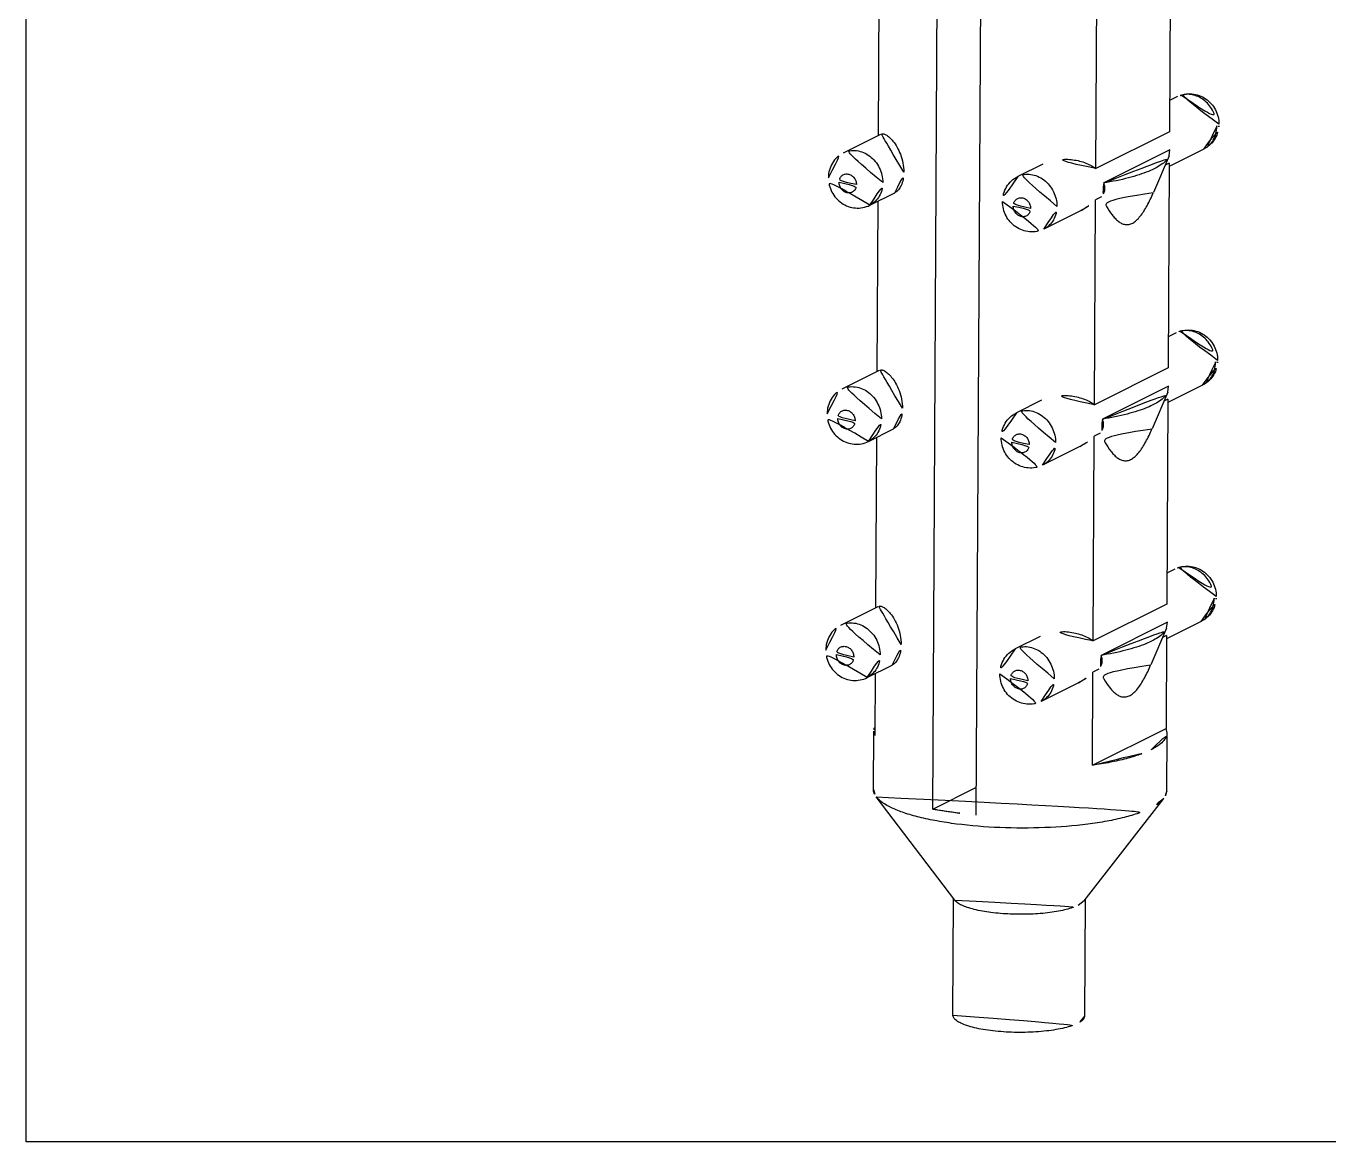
# Model space of a CAD drawing. Extents: x 16296675204 to 16296683393, y -37409618576 to -37409617244.
# Drawn here: x 16296678796.95 to 16296678823.6, y -37409617828.8 to -37409617805.97 of the extents above; entities that cross this region are included whole.
import ezdxf

# ---------------------------------------------------------------- set-up
doc = ezdxf.new("R2010")
doc.units = 0
doc.header["$LTSCALE"] = 10
doc.header["$MEASUREMENT"] = 0
doc.layers.get('0').update_dxf_attribs({"linetype": 'CONTINUOUS'})
doc.layers.add('02___PRT_ALL_AXES', color=7, linetype='CONTINUOUS')

msp = doc.modelspace()

# ---------------------------------------------------------------- linework, layer by layer
at = {"color": 7, "linetype": 'Continuous'}
for p, q in [((16296678815.496071, -37409617821.990913), (16296678815.66061, -37409617792.713768)), ((16296678816.386909, -37409617822.112602), (16296678816.551451, -37409617792.835457)), ((16296678820.351629, -37409617808.506554), (16296678818.995781, -37409617809.184288)), ((16296678820.33692, -37409617808.629997), (16296678820.01174, -37409617809.381393)), ((16296678820.336901, -37409617808.630173), (16296678820.351629, -37409617808.506554)), ((16296678820.33618, -37409617808.777138), (16296678820.255871, -37409617808.817284)), ((16296678818.949841, -37409617809.470123), (16296678818.82946, -37409617809.530289)), ((16296678820.32448, -37409617813.337761), (16296678818.96863, -37409617814.015503)), ((16296678820.309771, -37409617813.46122), (16296678819.984579, -37409617814.212593)), ((16296678820.30975, -37409617813.461388), (16296678820.32448, -37409617813.337761)), ((16296678820.309031, -37409617813.608353), (16296678820.22872, -37409617813.648499)), ((16296678818.922689, -37409617814.301331), (16296678818.802311, -37409617814.361504)), ((16296678820.297331, -37409617818.168983), (16296678818.941481, -37409617818.846703)), ((16296678820.282591, -37409617818.292587), (16296678820.297331, -37409617818.168983)), ((16296678820.282619, -37409617818.292427), (16296678819.95743, -37409617819.043808)), ((16296678820.281879, -37409617818.43956), (16296678820.201571, -37409617818.479713)), ((16296678818.895531, -37409617819.132538), (16296678818.77515, -37409617819.192711)), ((16296678814.2908, -37409617820.396851), (16296678814.310289, -37409617820.48613)), ((16296678818.764469, -37409617821.094597), (16296678820.271191, -37409617820.341454)), ((16296678820.290689, -37409617820.430733), (16296678820.271191, -37409617820.341454)), ((16296678815.496071, -37409617821.990913), (16296678816.3901, -37409617821.544022))]:
    msp.add_line(p, q, dxfattribs=at)
msp.add_lwpolyline([(16296678850.262171, -37409617828.799469), (16296678796.945801, -37409617828.799469), (16296678796.945801, -37409617746.459763), (16296678850.262171, -37409617746.459763)], close=True)
for centre, radius, start, end in [((16296678820.70652, -37409617807.818893), 0.447859, 105.0907784, 116.5407124), ((16296678820.67664, -37409617808.024498), 0.632541, 359.6900716, 3.3253834), ((16296678820.748369, -37409617807.978073), 0.604471, 354.7316924, 359.6765207), ((16296678820.679371, -37409617812.650093), 0.447859, 105.0907784, 116.5407124), ((16296678820.649481, -37409617812.855713), 0.632541, 359.6900716, 3.3253834), ((16296678820.72121, -37409617812.809288), 0.604471, 354.7316924, 359.6765207), ((16296678820.65222, -37409617817.481308), 0.447859, 105.0907784, 116.5407124), ((16296678820.62233, -37409617817.68692), 0.632541, 359.6900716, 3.3253834), ((16296678820.694059, -37409617817.640503), 0.604471, 354.7316924, 359.6765207)]:
    msp.add_arc(centre, radius, start, end, dxfattribs=at)
for points, knots in [([(16296678821.352831, -37409617807.981491), (16296678821.353109, -37409617807.930893), (16296678821.340919, -37409617807.829041), (16296678821.28656, -37409617807.685509), (16296678821.199459, -37409617807.559036), (16296678821.08469, -37409617807.457497), (16296678820.94866, -37409617807.387749), (16296678820.799601, -37409617807.35524), (16296678820.64757, -37409617807.363228), (16296678820.551201, -37409617807.395821), (16296678820.506399, -37409617807.418213)], [0, 0, 0, 0, 0.125412163, 0.251172451, 0.376846193, 0.502210914, 0.627115299, 0.751613101, 0.875868664, 1, 1, 1, 1]), ([(16296678820.58992, -37409617807.386467), (16296678820.629061, -37409617807.375923), (16296678820.71172, -37409617807.365227), (16296678820.837219, -37409617807.381554), (16296678820.95896, -37409617807.428703), (16296678821.10862, -37409617807.529556), (16296678821.25289, -37409617807.714127), (16296678821.302811, -37409617807.896347), (16296678821.308109, -37409617807.987801)], [0, 0, 0, 0, 0.114836293, 0.232872755, 0.355002748, 0.481207114, 0.740522847, 1, 1, 1, 1]), ([(16296678821.042931, -37409617808.491592), (16296678821.085661, -37409617808.47023), (16296678821.165911, -37409617808.415993), (16296678821.261, -37409617808.306503), (16296678821.325529, -37409617808.176361), (16296678821.345869, -37409617808.081444), (16296678821.350281, -37409617808.033577)], [0, 0, 0, 0, 0.24938222, 0.499005027, 0.74905058, 1, 1, 1, 1]), ([(16296678821.30917, -37409617808.027924), (16296678821.308889, -37409617808.077133), (16296678821.296921, -37409617808.174133), (16296678821.243561, -37409617808.307854), (16296678821.15815, -37409617808.418411), (16296678821.08296, -37409617808.471573), (16296678821.042931, -37409617808.491577)], [0, 0, 0, 0, 0.26305497, 0.516337838, 0.760764768, 1, 1, 1, 1]), ([(16296678813.36224, -37409617809.076538), (16296678813.362539, -37409617809.024132), (16296678813.37676, -37409617808.919037), (16296678813.43902, -37409617808.773148), (16296678813.53861, -37409617808.650002), (16296678813.62558, -37409617808.589706), (16296678813.67214, -37409617808.566437)], [0, 0, 0, 0, 0.250995241, 0.50113091, 0.750689667, 1, 1, 1, 1]), ([(16296678814.474899, -37409617809.17614), (16296678814.475189, -37409617809.124763), (16296678814.46299, -37409617809.020683), (16296678814.409679, -37409617808.872749), (16296678814.324659, -37409617808.740303), (16296678814.213551, -37409617808.632187), (16296678814.0835, -37409617808.555771), (16296678813.94293, -37409617808.516548), (16296678813.80147, -37409617808.517769), (16296678813.712641, -37409617808.546188), (16296678813.67214, -37409617808.566437)], [0, 0, 0, 0, 0.129451959, 0.261224906, 0.393027892, 0.522644409, 0.648310085, 0.769235401, 0.885888901, 1, 1, 1, 1]), ([(16296678818.995781, -37409617809.184288), (16296678819.166861, -37409617809.156433), (16296678819.41123, -37409617809.107887), (16296678819.71467, -37409617809.020973), (16296678819.903111, -37409617808.953079), (16296678820.06119, -37409617808.88028), (16296678820.18742, -37409617808.803223), (16296678820.280781, -37409617808.722519), (16296678820.323601, -37409617808.660721), (16296678820.33683, -37409617808.630173)], [0, 0, 0, 0, 0.349334638, 0.501144104, 0.635835368, 0.752632332, 0.851368115, 0.932906752, 1, 1, 1, 1]), ([(16296678814.20867, -37409617809.639809), (16296678814.16387, -37409617809.662209), (16296678814.067499, -37409617809.694801), (16296678813.915461, -37409617809.702789), (16296678813.76638, -37409617809.670273), (16296678813.630341, -37409617809.600502), (16296678813.51556, -37409617809.49894), (16296678813.42849, -37409617809.372467), (16296678813.37414, -37409617809.228958), (16296678813.361959, -37409617809.127136), (16296678813.36224, -37409617809.076538)], [0, 0, 0, 0, 0.124126653, 0.248392657, 0.372910641, 0.497833568, 0.623206885, 0.748876612, 0.874606125, 1, 1, 1, 1]), ([(16296678813.580521, -37409617809.169617), (16296678813.58037, -37409617809.195259), (16296678813.589661, -37409617809.247307), (16296678813.62809, -37409617809.315643), (16296678813.68594, -37409617809.366478), (16296678813.75556, -37409617809.392014), (16296678813.82703, -37409617809.38707), (16296678813.888109, -37409617809.351112), (16296678813.92798, -37409617809.290947), (16296678813.93671, -37409617809.242767), (16296678813.93685, -37409617809.218292)], [0, 0, 0, 0, 0.13222119, 0.266287333, 0.39709956, 0.521213518, 0.638907507, 0.754510424, 0.873783701, 1, 1, 1, 1]), ([(16296678813.93685, -37409617809.218292), (16296678813.937, -37409617809.19265), (16296678813.92771, -37409617809.140587), (16296678813.88928, -37409617809.072273), (16296678813.83143, -37409617809.021431), (16296678813.76181, -37409617808.995903), (16296678813.69034, -37409617809.000839), (16296678813.629259, -37409617809.036797), (16296678813.58939, -37409617809.096962), (16296678813.58066, -37409617809.145142), (16296678813.580521, -37409617809.169617)], [0, 0, 0, 0, 0.13222119, 0.266287333, 0.39709956, 0.521213518, 0.638907507, 0.754510424, 0.873783701, 1, 1, 1, 1]), ([(16296678814.20867, -37409617809.639801), (16296678814.24869, -37409617809.619789), (16296678814.323891, -37409617809.566628), (16296678814.40929, -37409617809.45607), (16296678814.46266, -37409617809.32235), (16296678814.47463, -37409617809.225349), (16296678814.474899, -37409617809.17614)], [0, 0, 0, 0, 0.239235232, 0.483662162, 0.73694503, 1, 1, 1, 1]), ([(16296678817.235479, -37409617809.053223), (16296678817.188919, -37409617809.076477), (16296678817.10195, -37409617809.13678), (16296678817.002359, -37409617809.259918), (16296678816.9401, -37409617809.405823), (16296678816.92588, -37409617809.51091), (16296678816.925579, -37409617809.563316)], [0, 0, 0, 0, 0.249297278, 0.498857891, 0.749003889, 1, 1, 1, 1]), ([(16296678818.03824, -37409617809.662918), (16296678818.03853, -37409617809.611542), (16296678818.026331, -37409617809.507446), (16296678817.973009, -37409617809.359528), (16296678817.888, -37409617809.227074), (16296678817.77689, -37409617809.118973), (16296678817.646839, -37409617809.042549), (16296678817.506269, -37409617809.003319), (16296678817.364811, -37409617809.004547), (16296678817.27598, -37409617809.032967), (16296678817.235479, -37409617809.053223)], [0, 0, 0, 0, 0.129451958, 0.261224906, 0.393027891, 0.522644409, 0.648310085, 0.769235401, 0.885888901, 1, 1, 1, 1]), ([(16296678818.995781, -37409617809.184288), (16296678819.004971, -37409617809.203758), (16296678819.019711, -37409617809.246803), (16296678819.02252, -37409617809.319679), (16296678818.999281, -37409617809.397919), (16296678818.96838, -37409617809.446426), (16296678818.949841, -37409617809.470123)], [0, 0, 0, 0, 0.211465199, 0.441327156, 0.704593952, 1, 1, 1, 1]), ([(16296678817.500191, -37409617809.70507), (16296678817.50034, -37409617809.679428), (16296678817.491039, -37409617809.627373), (16296678817.45262, -37409617809.559052), (16296678817.39477, -37409617809.508209), (16296678817.32515, -37409617809.482681), (16296678817.253679, -37409617809.487617), (16296678817.192591, -37409617809.523567), (16296678817.152731, -37409617809.58374), (16296678817.143999, -37409617809.631912), (16296678817.14386, -37409617809.656387)], [0, 0, 0, 0, 0.132221257, 0.26628734, 0.397099522, 0.521213448, 0.638907473, 0.75451043, 0.873783761, 1, 1, 1, 1]), ([(16296678820.0096, -37409617809.386337), (16296678819.971081, -37409617809.475433), (16296678819.9107, -37409617809.604263), (16296678819.81802, -37409617809.762711), (16296678819.74674, -37409617809.863724), (16296678819.672029, -37409617809.945763), (16296678819.594049, -37409617810.00457), (16296678819.513269, -37409617810.036163), (16296678819.432949, -37409617810.037392), (16296678819.357941, -37409617810.012131), (16296678819.28894, -37409617809.967041), (16296678819.22455, -37409617809.906952), (16296678819.141529, -37409617809.808197), (16296678819.04756, -37409617809.662109), (16296678818.981991, -37409617809.536339), (16296678818.949841, -37409617809.470123)], [0, 0, 0, 0, 0.173087809, 0.253248541, 0.327149648, 0.39319113, 0.450410232, 0.499910326, 0.545212741, 0.590633428, 0.638989322, 0.691185098, 0.747191114, 0.868708797, 1, 1, 1, 1]), ([(16296678816.925579, -37409617809.563316), (16296678816.925301, -37409617809.613922), (16296678816.937481, -37409617809.715767), (16296678816.99185, -37409617809.859299), (16296678817.078939, -37409617809.985764), (16296678817.19372, -37409617810.087311), (16296678817.32975, -37409617810.157059), (16296678817.478809, -37409617810.189568), (16296678817.63084, -37409617810.18158), (16296678817.7272, -37409617810.148987), (16296678817.772011, -37409617810.126587)], [0, 0, 0, 0, 0.125412162, 0.251172451, 0.376846193, 0.502210914, 0.627115299, 0.751613101, 0.875868664, 1, 1, 1, 1]), ([(16296678817.14386, -37409617809.656387), (16296678817.143709, -37409617809.682037), (16296678817.153, -37409617809.734093), (16296678817.191429, -37409617809.802406), (16296678817.249281, -37409617809.853256), (16296678817.318899, -37409617809.878777), (16296678817.390369, -37409617809.873848), (16296678817.45145, -37409617809.837891), (16296678817.49132, -37409617809.777733), (16296678817.50005, -37409617809.729553), (16296678817.500191, -37409617809.70507)], [0, 0, 0, 0, 0.132221257, 0.26628734, 0.397099522, 0.521213448, 0.638907473, 0.75451043, 0.873783761, 1, 1, 1, 1]), ([(16296678817.772011, -37409617810.126579), (16296678817.812031, -37409617810.106567), (16296678817.88723, -37409617810.053413), (16296678817.97263, -37409617809.942841), (16296678818.025999, -37409617809.809128), (16296678818.03797, -37409617809.71212), (16296678818.03824, -37409617809.662918)], [0, 0, 0, 0, 0.239235232, 0.483662162, 0.73694503, 1, 1, 1, 1]), ([(16296678821.32568, -37409617812.812698), (16296678821.32596, -37409617812.762093), (16296678821.31377, -37409617812.660248), (16296678821.259411, -37409617812.516724), (16296678821.17231, -37409617812.390251), (16296678821.057541, -37409617812.288696), (16296678820.921499, -37409617812.218964), (16296678820.772449, -37409617812.186447), (16296678820.62042, -37409617812.194443), (16296678820.52405, -37409617812.227028), (16296678820.47925, -37409617812.249428)], [0, 0, 0, 0, 0.125412163, 0.251172451, 0.376846193, 0.502210914, 0.627115299, 0.751613101, 0.875868664, 1, 1, 1, 1]), ([(16296678820.562771, -37409617812.217682), (16296678820.60191, -37409617812.20713), (16296678820.68457, -37409617812.196442), (16296678820.81007, -37409617812.212761), (16296678820.93181, -37409617812.259911), (16296678821.08147, -37409617812.360771), (16296678821.22574, -37409617812.545341), (16296678821.27566, -37409617812.727562), (16296678821.28096, -37409617812.819023)], [0, 0, 0, 0, 0.114836293, 0.232872755, 0.355002748, 0.481207114, 0.740522847, 1, 1, 1, 1]), ([(16296678821.015779, -37409617813.3228), (16296678821.05851, -37409617813.301453), (16296678821.13876, -37409617813.247192), (16296678821.23385, -37409617813.137711), (16296678821.29837, -37409617813.007584), (16296678821.31872, -37409617812.912651), (16296678821.32313, -37409617812.864777)], [0, 0, 0, 0, 0.24938222, 0.499005027, 0.74905058, 1, 1, 1, 1]), ([(16296678821.282009, -37409617812.859131), (16296678821.28174, -37409617812.90834), (16296678821.26977, -37409617813.005341), (16296678821.21641, -37409617813.139053), (16296678821.131001, -37409617813.249619), (16296678821.055811, -37409617813.30278), (16296678821.015779, -37409617813.322792)], [0, 0, 0, 0, 0.26305497, 0.516337838, 0.760764768, 1, 1, 1, 1]), ([(16296678813.335091, -37409617813.907753), (16296678813.33539, -37409617813.855347), (16296678813.349609, -37409617813.750252), (16296678813.411869, -37409617813.604347), (16296678813.511459, -37409617813.481216), (16296678813.598431, -37409617813.420921), (16296678813.644991, -37409617813.397636)], [0, 0, 0, 0, 0.250995241, 0.50113091, 0.750689667, 1, 1, 1, 1]), ([(16296678814.44775, -37409617814.007347), (16296678814.44804, -37409617813.955978), (16296678814.435841, -37409617813.851883), (16296678814.382521, -37409617813.703957), (16296678814.29751, -37409617813.571503), (16296678814.186399, -37409617813.463409), (16296678814.056339, -37409617813.386993), (16296678813.915779, -37409617813.347763), (16296678813.774321, -37409617813.348984), (16296678813.68549, -37409617813.377403), (16296678813.644991, -37409617813.397652)], [0, 0, 0, 0, 0.129451959, 0.261224906, 0.393027892, 0.522644409, 0.648310085, 0.769235401, 0.885888901, 1, 1, 1, 1]), ([(16296678818.96863, -37409617814.015503), (16296678819.139709, -37409617813.987633), (16296678819.384081, -37409617813.939102), (16296678819.687519, -37409617813.85218), (16296678819.875959, -37409617813.784286), (16296678820.03404, -37409617813.711487), (16296678820.160271, -37409617813.634438), (16296678820.25363, -37409617813.553726), (16296678820.29645, -37409617813.491928), (16296678820.309681, -37409617813.46138)], [0, 0, 0, 0, 0.349334638, 0.501144104, 0.635835368, 0.752632332, 0.851368115, 0.932906752, 1, 1, 1, 1]), ([(16296678814.18152, -37409617814.471024), (16296678814.136709, -37409617814.493423), (16296678814.04035, -37409617814.526009), (16296678813.888309, -37409617814.533997), (16296678813.739229, -37409617814.50148), (16296678813.603189, -37409617814.431709), (16296678813.488411, -37409617814.330147), (16296678813.401331, -37409617814.203682), (16296678813.346979, -37409617814.060173), (16296678813.33481, -37409617813.958344), (16296678813.335091, -37409617813.907753)], [0, 0, 0, 0, 0.124126653, 0.248392657, 0.372910641, 0.497833568, 0.623206885, 0.748876612, 0.874606125, 1, 1, 1, 1]), ([(16296678813.55337, -37409617814.000816), (16296678813.553221, -37409617814.026466), (16296678813.56251, -37409617814.078529), (16296678813.600941, -37409617814.146843), (16296678813.658791, -37409617814.197693), (16296678813.728411, -37409617814.223221), (16296678813.799879, -37409617814.218277), (16296678813.86096, -37409617814.18232), (16296678813.900829, -37409617814.122162), (16296678813.909559, -37409617814.073982), (16296678813.9097, -37409617814.049507)], [0, 0, 0, 0, 0.13222119, 0.266287333, 0.39709956, 0.521213518, 0.638907507, 0.754510424, 0.873783701, 1, 1, 1, 1]), ([(16296678813.9097, -37409617814.049507), (16296678813.909849, -37409617814.023857), (16296678813.900551, -37409617813.971802), (16296678813.862129, -37409617813.903488), (16296678813.804279, -37409617813.852654), (16296678813.734659, -37409617813.82711), (16296678813.663191, -37409617813.832047), (16296678813.6021, -37409617813.868011), (16296678813.562241, -37409617813.928169), (16296678813.553499, -37409617813.976349), (16296678813.55337, -37409617814.000816)], [0, 0, 0, 0, 0.13222119, 0.266287333, 0.39709956, 0.521213518, 0.638907507, 0.754510424, 0.873783701, 1, 1, 1, 1]), ([(16296678817.208321, -37409617813.884422), (16296678817.16177, -37409617813.907692), (16296678817.0748, -37409617813.967987), (16296678816.97521, -37409617814.091133), (16296678816.912951, -37409617814.23703), (16296678816.89872, -37409617814.342117), (16296678816.89843, -37409617814.394524)], [0, 0, 0, 0, 0.249297278, 0.498857891, 0.749003889, 1, 1, 1, 1]), ([(16296678818.011089, -37409617814.494133), (16296678818.011379, -37409617814.442757), (16296678817.99918, -37409617814.338661), (16296678817.94586, -37409617814.190727), (16296678817.860849, -37409617814.058281), (16296678817.749741, -37409617813.950188), (16296678817.61968, -37409617813.873756), (16296678817.47912, -37409617813.834534), (16296678817.33766, -37409617813.835747), (16296678817.248831, -37409617813.864182), (16296678817.20833, -37409617813.88443)], [0, 0, 0, 0, 0.129451958, 0.261224906, 0.393027891, 0.522644409, 0.648310085, 0.769235401, 0.885888901, 1, 1, 1, 1]), ([(16296678818.96863, -37409617814.015503), (16296678818.977819, -37409617814.034973), (16296678818.992559, -37409617814.078003), (16296678818.995371, -37409617814.150887), (16296678818.97213, -37409617814.229134), (16296678818.941231, -37409617814.277641), (16296678818.922689, -37409617814.301331)], [0, 0, 0, 0, 0.211465199, 0.441327156, 0.704593952, 1, 1, 1, 1]), ([(16296678814.181511, -37409617814.471024), (16296678814.22154, -37409617814.450996), (16296678814.29674, -37409617814.397827), (16296678814.382139, -37409617814.287277), (16296678814.435511, -37409617814.153557), (16296678814.447479, -37409617814.056557), (16296678814.44775, -37409617814.007347)], [0, 0, 0, 0, 0.239235232, 0.483662162, 0.73694503, 1, 1, 1, 1]), ([(16296678819.982441, -37409617814.21756), (16296678819.94393, -37409617814.306633), (16296678819.883551, -37409617814.435463), (16296678819.790859, -37409617814.593933), (16296678819.719589, -37409617814.694923), (16296678819.64488, -37409617814.77697), (16296678819.5669, -37409617814.835777), (16296678819.48612, -37409617814.867371), (16296678819.4058, -37409617814.868607), (16296678819.33079, -37409617814.843338), (16296678819.261789, -37409617814.798264), (16296678819.197399, -37409617814.738159), (16296678819.11438, -37409617814.639397), (16296678819.020399, -37409617814.493317), (16296678818.95484, -37409617814.367554), (16296678818.922689, -37409617814.301331)], [0, 0, 0, 0, 0.173087809, 0.253248541, 0.327149648, 0.39319113, 0.450410232, 0.499910326, 0.545212741, 0.590633428, 0.638989322, 0.691185098, 0.747191114, 0.868708797, 1, 1, 1, 1]), ([(16296678816.89843, -37409617814.394524), (16296678816.898149, -37409617814.445129), (16296678816.91033, -37409617814.546967), (16296678816.964689, -37409617814.690514), (16296678817.05179, -37409617814.816971), (16296678817.166571, -37409617814.918518), (16296678817.302601, -37409617814.988274), (16296678817.451651, -37409617815.020767), (16296678817.603689, -37409617815.012787), (16296678817.70005, -37409617814.980186), (16296678817.74486, -37409617814.957787)], [0, 0, 0, 0, 0.125412162, 0.251172451, 0.376846193, 0.502210914, 0.627115299, 0.751613101, 0.875868664, 1, 1, 1, 1]), ([(16296678817.116699, -37409617814.487602), (16296678817.11656, -37409617814.513252), (16296678817.125851, -37409617814.565308), (16296678817.16428, -37409617814.633621), (16296678817.22213, -37409617814.684464), (16296678817.29175, -37409617814.709999), (16296678817.36322, -37409617814.705063), (16296678817.424299, -37409617814.669098), (16296678817.46417, -37409617814.60894), (16296678817.4729, -37409617814.56076), (16296678817.47304, -37409617814.536293)], [0, 0, 0, 0, 0.132221257, 0.26628734, 0.397099522, 0.521213448, 0.638907473, 0.75451043, 0.873783761, 1, 1, 1, 1]), ([(16296678817.47304, -37409617814.536293), (16296678817.473181, -37409617814.510643), (16296678817.46389, -37409617814.45858), (16296678817.42547, -37409617814.390266), (16296678817.367611, -37409617814.339417), (16296678817.297991, -37409617814.313889), (16296678817.226521, -37409617814.318817), (16296678817.16544, -37409617814.35479), (16296678817.12558, -37409617814.414948), (16296678817.11684, -37409617814.463127), (16296678817.116699, -37409617814.487602)], [0, 0, 0, 0, 0.132221257, 0.26628734, 0.397099522, 0.521213448, 0.638907473, 0.75451043, 0.873783761, 1, 1, 1, 1]), ([(16296678817.74485, -37409617814.957787), (16296678817.78488, -37409617814.937767), (16296678817.860081, -37409617814.884613), (16296678817.94548, -37409617814.774063), (16296678817.99885, -37409617814.640343), (16296678818.010811, -37409617814.543327), (16296678818.011089, -37409617814.494133)], [0, 0, 0, 0, 0.239235232, 0.483662162, 0.73694503, 1, 1, 1, 1]), ([(16296678821.298519, -37409617817.643913), (16296678821.298809, -37409617817.5933), (16296678821.286619, -37409617817.491463), (16296678821.23226, -37409617817.347923), (16296678821.145161, -37409617817.221458), (16296678821.03039, -37409617817.119919), (16296678820.89435, -37409617817.050163), (16296678820.7453, -37409617817.017662), (16296678820.593269, -37409617817.02565), (16296678820.496901, -37409617817.058243), (16296678820.452101, -37409617817.080643)], [0, 0, 0, 0, 0.125412163, 0.251172451, 0.376846193, 0.502210914, 0.627115299, 0.751613101, 0.875868664, 1, 1, 1, 1]), ([(16296678820.53562, -37409617817.048889), (16296678820.57476, -37409617817.038338), (16296678820.657419, -37409617817.027649), (16296678820.782921, -37409617817.043983), (16296678820.904659, -37409617817.091118), (16296678821.054319, -37409617817.191978), (16296678821.198589, -37409617817.376556), (16296678821.24851, -37409617817.558769), (16296678821.253811, -37409617817.650223)], [0, 0, 0, 0, 0.114836293, 0.232872755, 0.355002748, 0.481207114, 0.740522847, 1, 1, 1, 1]), ([(16296678820.98863, -37409617818.154007), (16296678821.031349, -37409617818.132652), (16296678821.11161, -37409617818.078407), (16296678821.206699, -37409617817.968918), (16296678821.271219, -37409617817.838783), (16296678821.291571, -37409617817.743858), (16296678821.29598, -37409617817.695999)], [0, 0, 0, 0, 0.24938222, 0.499005027, 0.74905058, 1, 1, 1, 1]), ([(16296678821.25486, -37409617817.690338), (16296678821.254589, -37409617817.739548), (16296678821.24262, -37409617817.836563), (16296678821.189251, -37409617817.970268), (16296678821.103849, -37409617818.080833), (16296678821.02865, -37409617818.133987), (16296678820.98863, -37409617818.154007)], [0, 0, 0, 0, 0.26305497, 0.516337838, 0.760764768, 1, 1, 1, 1]), ([(16296678813.30794, -37409617818.73896), (16296678813.308229, -37409617818.686546), (16296678813.32246, -37409617818.581467), (16296678813.38472, -37409617818.43557), (16296678813.48431, -37409617818.312424), (16296678813.57128, -37409617818.252129), (16296678813.61783, -37409617818.228859)], [0, 0, 0, 0, 0.250995241, 0.50113091, 0.750689667, 1, 1, 1, 1]), ([(16296678814.420601, -37409617818.838562), (16296678814.420891, -37409617818.787193), (16296678814.408689, -37409617818.68309), (16296678814.35537, -37409617818.535172), (16296678814.270361, -37409617818.40271), (16296678814.15925, -37409617818.294617), (16296678814.02919, -37409617818.218193), (16296678813.88863, -37409617818.178963), (16296678813.747169, -37409617818.180191), (16296678813.65834, -37409617818.208611), (16296678813.61784, -37409617818.228867)], [0, 0, 0, 0, 0.129451959, 0.261224906, 0.393027892, 0.522644409, 0.648310085, 0.769235401, 0.885888901, 1, 1, 1, 1]), ([(16296678818.941481, -37409617818.846703), (16296678819.112551, -37409617818.818848), (16296678819.35692, -37409617818.770309), (16296678819.66036, -37409617818.683388), (16296678819.84881, -37409617818.615501), (16296678820.006889, -37409617818.542702), (16296678820.13312, -37409617818.465637), (16296678820.22648, -37409617818.384941), (16296678820.2693, -37409617818.323143), (16296678820.28253, -37409617818.292587)], [0, 0, 0, 0, 0.349334638, 0.501144104, 0.635835368, 0.752632332, 0.851368115, 0.932906752, 1, 1, 1, 1]), ([(16296678814.154369, -37409617819.302231), (16296678814.10956, -37409617819.324623), (16296678814.013201, -37409617819.357224), (16296678813.861151, -37409617819.365211), (16296678813.71208, -37409617819.332687), (16296678813.576031, -37409617819.262917), (16296678813.46126, -37409617819.161362), (16296678813.37418, -37409617819.034897), (16296678813.31983, -37409617818.89138), (16296678813.307659, -37409617818.789558), (16296678813.30794, -37409617818.73896)], [0, 0, 0, 0, 0.124126653, 0.248392657, 0.372910641, 0.497833568, 0.623206885, 0.748876612, 0.874606125, 1, 1, 1, 1]), ([(16296678813.882549, -37409617818.880707), (16296678813.88269, -37409617818.855072), (16296678813.8734, -37409617818.803017), (16296678813.83498, -37409617818.734703), (16296678813.777121, -37409617818.683853), (16296678813.7075, -37409617818.658333), (16296678813.63603, -37409617818.663261), (16296678813.574949, -37409617818.699219), (16296678813.535089, -37409617818.759377), (16296678813.52635, -37409617818.807564), (16296678813.526211, -37409617818.832039)], [0, 0, 0, 0, 0.13222119, 0.266287333, 0.39709956, 0.521213518, 0.638907507, 0.754510424, 0.873783701, 1, 1, 1, 1]), ([(16296678817.18117, -37409617818.715637), (16296678817.134621, -37409617818.738907), (16296678817.047649, -37409617818.799202), (16296678816.948059, -37409617818.92234), (16296678816.885799, -37409617819.068237), (16296678816.871571, -37409617819.173332), (16296678816.871281, -37409617819.225731)], [0, 0, 0, 0, 0.249297278, 0.498857891, 0.749003889, 1, 1, 1, 1]), ([(16296678817.98394, -37409617819.32534), (16296678817.98423, -37409617819.273956), (16296678817.972031, -37409617819.169868), (16296678817.918711, -37409617819.02195), (16296678817.8337, -37409617818.889488), (16296678817.722589, -37409617818.781387), (16296678817.592529, -37409617818.704971), (16296678817.451969, -37409617818.665741), (16296678817.310511, -37409617818.666969), (16296678817.22168, -37409617818.695389), (16296678817.181179, -37409617818.715637)], [0, 0, 0, 0, 0.129451958, 0.261224906, 0.393027891, 0.522644409, 0.648310085, 0.769235401, 0.885888901, 1, 1, 1, 1]), ([(16296678813.526211, -37409617818.832039), (16296678813.52607, -37409617818.857681), (16296678813.53536, -37409617818.909737), (16296678813.57379, -37409617818.978058), (16296678813.631639, -37409617819.0289), (16296678813.70126, -37409617819.054428), (16296678813.77273, -37409617819.049492), (16296678813.833811, -37409617819.013527), (16296678813.87368, -37409617818.953369), (16296678813.88241, -37409617818.905197), (16296678813.882549, -37409617818.880707)], [0, 0, 0, 0, 0.13222119, 0.266287333, 0.39709956, 0.521213518, 0.638907507, 0.754510424, 0.873783701, 1, 1, 1, 1]), ([(16296678814.15436, -37409617819.302223), (16296678814.194389, -37409617819.282211), (16296678814.26959, -37409617819.22905), (16296678814.35499, -37409617819.118477), (16296678814.40836, -37409617818.984772), (16296678814.420321, -37409617818.887756), (16296678814.420601, -37409617818.838562)], [0, 0, 0, 0, 0.239235232, 0.483662162, 0.73694503, 1, 1, 1, 1]), ([(16296678818.941481, -37409617818.846703), (16296678818.95067, -37409617818.86618), (16296678818.965401, -37409617818.909218), (16296678818.96822, -37409617818.982101), (16296678818.944969, -37409617819.060333), (16296678818.91407, -37409617819.108849), (16296678818.895531, -37409617819.132538)], [0, 0, 0, 0, 0.211465199, 0.441327156, 0.704593952, 1, 1, 1, 1]), ([(16296678819.95529, -37409617819.048767), (16296678819.916771, -37409617819.137848), (16296678819.8564, -37409617819.266678), (16296678819.76371, -37409617819.425133), (16296678819.69243, -37409617819.526138), (16296678819.61772, -37409617819.608177), (16296678819.539749, -37409617819.666992), (16296678819.458969, -37409617819.698578), (16296678819.378651, -37409617819.699806), (16296678819.30364, -37409617819.674553), (16296678819.234631, -37409617819.629463), (16296678819.17025, -37409617819.569366), (16296678819.087231, -37409617819.470619), (16296678818.99325, -37409617819.324516), (16296678818.927691, -37409617819.198761), (16296678818.895531, -37409617819.132538)], [0, 0, 0, 0, 0.173087809, 0.253248541, 0.327149648, 0.39319113, 0.450410232, 0.499910326, 0.545212741, 0.590633428, 0.638989322, 0.691185098, 0.747191114, 0.868708797, 1, 1, 1, 1]), ([(16296678816.871281, -37409617819.225731), (16296678816.870991, -37409617819.276337), (16296678816.883181, -37409617819.378181), (16296678816.93754, -37409617819.521721), (16296678817.024639, -37409617819.648193), (16296678817.13942, -37409617819.749733), (16296678817.27545, -37409617819.819481), (16296678817.4245, -37409617819.85199), (16296678817.57653, -37409617819.843987), (16296678817.672899, -37409617819.811401), (16296678817.71771, -37409617819.789009)], [0, 0, 0, 0, 0.125412162, 0.251172451, 0.376846193, 0.502210914, 0.627115299, 0.751613101, 0.875868664, 1, 1, 1, 1]), ([(16296678817.08955, -37409617819.318817), (16296678817.089411, -37409617819.34446), (16296678817.0987, -37409617819.396507), (16296678817.137131, -37409617819.464844), (16296678817.194981, -37409617819.515678), (16296678817.264601, -37409617819.541206), (16296678817.336069, -37409617819.53627), (16296678817.39715, -37409617819.500313), (16296678817.43701, -37409617819.440147), (16296678817.445749, -37409617819.391983), (16296678817.44589, -37409617819.367493)], [0, 0, 0, 0, 0.132221257, 0.26628734, 0.397099522, 0.521213448, 0.638907473, 0.75451043, 0.873783761, 1, 1, 1, 1]), ([(16296678817.44589, -37409617819.367493), (16296678817.44603, -37409617819.34185), (16296678817.436741, -37409617819.289787), (16296678817.398319, -37409617819.221474), (16296678817.34046, -37409617819.170631), (16296678817.27084, -37409617819.145103), (16296678817.199369, -37409617819.15004), (16296678817.13829, -37409617819.185997), (16296678817.098431, -37409617819.246162), (16296678817.089689, -37409617819.294327), (16296678817.08955, -37409617819.318817)], [0, 0, 0, 0, 0.132221257, 0.26628734, 0.397099522, 0.521213448, 0.638907473, 0.75451043, 0.873783761, 1, 1, 1, 1]), ([(16296678817.717699, -37409617819.789001), (16296678817.75773, -37409617819.76899), (16296678817.83293, -37409617819.715828), (16296678817.918329, -37409617819.605263), (16296678817.971701, -37409617819.47155), (16296678817.98366, -37409617819.374542), (16296678817.98394, -37409617819.32534)], [0, 0, 0, 0, 0.239235232, 0.483662162, 0.73694503, 1, 1, 1, 1]), ([(16296678814.303459, -37409617820.327164), (16296678814.301411, -37409617820.332878), (16296678814.294279, -37409617820.355453), (16296678814.290899, -37409617820.37925), (16296678814.290791, -37409617820.396851)], [0, 0, 0, 0, 0.256459594, 1, 1, 1, 1]), ([(16296678819.963249, -37409617820.778877), (16296678820.01202, -37409617820.754494), (16296678820.09868, -37409617820.705467), (16296678820.20475, -37409617820.61998), (16296678820.27314, -37409617820.529243), (16296678820.29051, -37409617820.461708), (16296678820.290689, -37409617820.430733)], [0, 0, 0, 0, 0.327708956, 0.596202456, 0.81381354, 1, 1, 1, 1]), ([(16296678818.764469, -37409617821.094597), (16296678818.886761, -37409617821.077477), (16296678819.11875, -37409617821.039513), (16296678819.443489, -37409617820.967148), (16296678819.72271, -37409617820.88356), (16296678819.8897, -37409617820.815643), (16296678819.963249, -37409617820.778877)], [0, 0, 0, 0, 0.297779508, 0.566554725, 0.801727028, 1, 1, 1, 1]), ([(16296678815.496071, -37409617821.990913), (16296678815.637409, -37409617822.0187), (16296678815.93354, -37409617822.066757), (16296678816.23171, -37409617822.099243), (16296678816.386909, -37409617822.112602)], [0, 0, 0, 0, 0.480442195, 1, 1, 1, 1])]:
    msp.add_open_spline(points, degree=3, knots=knots, dxfattribs=at)
at = {"layer": '02___PRT_ALL_AXES', "color": 7, "linetype": 'Continuous'}
for p, q in [((16296678820.363331, -37409617803.94593), (16296678820.33979, -37409617808.136208)), ((16296678814.398861, -37409617804.727097), (16296678814.379271, -37409617808.212967)), ((16296678818.833059, -37409617808.889359), (16296678818.856609, -37409617804.699081)), ((16296678820.506399, -37409617807.418213), (16296678820.343361, -37409617807.49971)), ((16296678820.33979, -37409617808.136208), (16296678818.833059, -37409617808.889359)), ((16296678813.67214, -37409617808.566437), (16296678814.434919, -37409617808.18515)), ((16296678821.042931, -37409617808.491592), (16296678820.3358, -37409617808.845047)), ((16296678817.748039, -37409617808.796997), (16296678817.235479, -37409617809.053223)), ((16296678820.33618, -37409617808.777138), (16296678820.31263, -37409617812.967407)), ((16296678814.20867, -37409617809.639809), (16296678814.721359, -37409617809.383537)), ((16296678814.37171, -37409617809.558311), (16296678814.352119, -37409617813.044182)), ((16296678818.534781, -37409617809.745308), (16296678817.772011, -37409617810.126587)), ((16296678818.80591, -37409617813.720573), (16296678818.82946, -37409617809.530289)), ((16296678820.47925, -37409617812.249428), (16296678820.31621, -37409617812.330917)), ((16296678813.644991, -37409617813.397636), (16296678814.40777, -37409617813.016373)), ((16296678820.31263, -37409617812.967407), (16296678818.80591, -37409617813.720573)), ((16296678821.015779, -37409617813.3228), (16296678820.308649, -37409617813.676262)), ((16296678817.72089, -37409617813.628212), (16296678817.208321, -37409617813.884422)), ((16296678820.309031, -37409617813.608353), (16296678820.28548, -37409617817.79863)), ((16296678814.18152, -37409617814.471024), (16296678814.69421, -37409617814.214737)), ((16296678814.344549, -37409617814.389526), (16296678814.324961, -37409617817.875389)), ((16296678818.778761, -37409617818.551781), (16296678818.802311, -37409617814.361504)), ((16296678818.507629, -37409617814.576523), (16296678817.74486, -37409617814.957787)), ((16296678820.452101, -37409617817.080643), (16296678820.289061, -37409617817.162132)), ((16296678813.61783, -37409617818.228859), (16296678814.380619, -37409617817.847572)), ((16296678820.28548, -37409617817.79863), (16296678818.778761, -37409617818.551781)), ((16296678820.98863, -37409617818.154007), (16296678820.2815, -37409617818.507477)), ((16296678817.693741, -37409617818.459427), (16296678817.18117, -37409617818.715637)), ((16296678820.281879, -37409617818.43956), (16296678820.271191, -37409617820.341454)), ((16296678814.154369, -37409617819.302231), (16296678814.667061, -37409617819.045959)), ((16296678814.3174, -37409617819.220734), (16296678814.310289, -37409617820.48613)), ((16296678818.764469, -37409617821.094597), (16296678818.77515, -37409617819.192711)), ((16296678818.48048, -37409617819.40773), (16296678817.71771, -37409617819.789009)), ((16296678814.284081, -37409617821.589867), (16296678814.290791, -37409617820.396927)), ((16296678820.283991, -37409617821.623581), (16296678820.290701, -37409617820.430649)), ((16296678815.947069, -37409617823.855713), (16296678814.34033, -37409617821.740219)), ((16296678818.59565, -37409617823.870598), (16296678820.226061, -37409617821.773293)), ((16296678815.90818, -37409617826.203659), (16296678815.92157, -37409617823.822144)), ((16296678818.59565, -37409617823.870598), (16296678818.47436, -37409617823.959923)), ((16296678818.608141, -37409617826.218826), (16296678818.621519, -37409617823.837303))]:
    msp.add_line(p, q, dxfattribs=at)
for points, knots in [([(16296678814.904989, -37409617808.961159), (16296678814.905331, -37409617808.899071), (16296678814.892719, -37409617808.775139), (16296678814.84256, -37409617808.60173), (16296678814.771681, -37409617808.451927), (16296678814.692539, -37409617808.334389), (16296678814.61536, -37409617808.251038), (16296678814.553301, -37409617808.204529), (16296678814.508961, -37409617808.184387), (16296678814.481211, -37409617808.177483), (16296678814.45616, -37409617808.177307), (16296678814.44112, -37409617808.181999), (16296678814.43453, -37409617808.185349)], [0, 0, 0, 0, 0.188908674, 0.376073293, 0.54675457, 0.691061789, 0.805447283, 0.891159386, 0.924666629, 0.953027635, 0.977533432, 1, 1, 1, 1]), ([(16296678818.833059, -37409617808.889359), (16296678818.76429, -37409617808.835129), (16296678818.642349, -37409617808.774368), (16296678818.46884, -37409617808.724854), (16296678818.18343, -37409617808.678101), (16296678817.92308, -37409617808.709572), (16296678817.746889, -37409617808.797592)], [0, 0, 0, 0, 0.232176021, 0.353206422, 0.477864579, 1, 1, 1, 1]), ([(16296678814.719721, -37409617809.384354), (16296678814.77784, -37409617809.355347), (16296678814.848949, -37409617809.259109), (16296678814.895611, -37409617809.107117), (16296678814.904699, -37409617809.011673), (16296678814.904989, -37409617808.961159)], [0, 0, 0, 0, 0.406664804, 0.683745555, 1, 1, 1, 1]), ([(16296678818.536341, -37409617809.74453), (16296678818.56337, -37409617809.730957), (16296678818.6696, -37409617809.67234), (16296678818.766911, -37409617809.596527), (16296678818.82946, -37409617809.530289)], [0, 0, 0, 0, 0.249256891, 1, 1, 1, 1]), ([(16296678814.877831, -37409617813.792374), (16296678814.87818, -37409617813.730278), (16296678814.865561, -37409617813.606354), (16296678814.815411, -37409617813.432938), (16296678814.74453, -37409617813.283142), (16296678814.66539, -37409617813.165604), (16296678814.588209, -37409617813.082237), (16296678814.52615, -37409617813.035744), (16296678814.48181, -37409617813.015602), (16296678814.45406, -37409617813.008698), (16296678814.42901, -37409617813.00853), (16296678814.41396, -37409617813.013206), (16296678814.407379, -37409617813.016563)], [0, 0, 0, 0, 0.188908674, 0.376073293, 0.54675457, 0.691061789, 0.805447283, 0.891159386, 0.924666629, 0.953027635, 0.977533432, 1, 1, 1, 1]), ([(16296678818.80591, -37409617813.720573), (16296678818.737141, -37409617813.666344), (16296678818.615191, -37409617813.605583), (16296678818.441681, -37409617813.556068), (16296678818.156281, -37409617813.509323), (16296678817.895929, -37409617813.540787), (16296678817.71973, -37409617813.628799)], [0, 0, 0, 0, 0.232176021, 0.353206422, 0.477864579, 1, 1, 1, 1]), ([(16296678814.69256, -37409617814.215561), (16296678814.75069, -37409617814.186562), (16296678814.821791, -37409617814.090317), (16296678814.86845, -37409617813.938339), (16296678814.87755, -37409617813.84288), (16296678814.877831, -37409617813.792374)], [0, 0, 0, 0, 0.406664804, 0.683745555, 1, 1, 1, 1]), ([(16296678818.50919, -37409617814.575737), (16296678818.536221, -37409617814.562172), (16296678818.642441, -37409617814.503548), (16296678818.739759, -37409617814.427727), (16296678818.802311, -37409617814.361504)], [0, 0, 0, 0, 0.249256891, 1, 1, 1, 1]), ([(16296678814.850679, -37409617818.623581), (16296678814.85103, -37409617818.561493), (16296678814.838409, -37409617818.437561), (16296678814.78826, -37409617818.264153), (16296678814.717381, -37409617818.114357), (16296678814.638241, -37409617817.996811), (16296678814.56106, -37409617817.91346), (16296678814.499001, -37409617817.866951), (16296678814.45466, -37409617817.846817), (16296678814.42691, -37409617817.839897), (16296678814.401859, -37409617817.839737), (16296678814.38681, -37409617817.844421), (16296678814.38023, -37409617817.847763)], [0, 0, 0, 0, 0.188908674, 0.376073293, 0.54675457, 0.691061789, 0.805447283, 0.891159386, 0.924666629, 0.953027635, 0.977533432, 1, 1, 1, 1]), ([(16296678818.778761, -37409617818.551781), (16296678818.70999, -37409617818.497551), (16296678818.588039, -37409617818.43679), (16296678818.41453, -37409617818.387283), (16296678818.129129, -37409617818.340523), (16296678817.868771, -37409617818.371986), (16296678817.692579, -37409617818.460007)], [0, 0, 0, 0, 0.232176021, 0.353206422, 0.477864579, 1, 1, 1, 1]), ([(16296678814.665409, -37409617819.046768), (16296678814.723539, -37409617819.017769), (16296678814.79464, -37409617818.921532), (16296678814.841299, -37409617818.769547), (16296678814.850401, -37409617818.674103), (16296678814.850679, -37409617818.623581)], [0, 0, 0, 0, 0.406664804, 0.683745555, 1, 1, 1, 1]), ([(16296678818.48204, -37409617819.406952), (16296678818.509069, -37409617819.393387), (16296678818.61529, -37409617819.334763), (16296678818.71261, -37409617819.258942), (16296678818.77515, -37409617819.192711)], [0, 0, 0, 0, 0.249256891, 1, 1, 1, 1]), ([(16296678814.2841, -37409617821.589867), (16296678814.28396, -37409617821.61544), (16296678814.294701, -37409617821.670082), (16296678814.322981, -37409617821.717377), (16296678814.34033, -37409617821.740219)], [0, 0, 0, 0, 0.47136823, 1, 1, 1, 1]), ([(16296678814.34033, -37409617821.740219), (16296678814.37458, -37409617821.785294), (16296678814.475109, -37409617821.871803), (16296678814.67005, -37409617821.978127), (16296678814.925289, -37409617822.076683), (16296678815.235531, -37409617822.164619), (16296678815.59413, -37409617822.240013), (16296678816.142309, -37409617822.32354), (16296678816.880671, -37409617822.382118), (16296678817.778799, -37409617822.383293), (16296678818.51174, -37409617822.326637), (16296678819.051241, -37409617822.244179), (16296678819.40056, -37409617822.169724), (16296678819.699881, -37409617822.082527), (16296678819.87841, -37409617822.010857), (16296678819.956539, -37409617821.971809)], [0, 0, 0, 0, 0.029343938, 0.067510224, 0.114827429, 0.170807058, 0.234496415, 0.30462986, 0.458096793, 0.617852862, 0.769746917, 0.838555187, 0.90060718, 0.954725156, 1, 1, 1, 1]), ([(16296678820.283979, -37409617821.623581), (16296678820.28384, -37409617821.649147), (16296678820.272499, -37409617821.703682), (16296678820.24366, -37409617821.750648), (16296678820.226061, -37409617821.773293)], [0, 0, 0, 0, 0.471340111, 1, 1, 1, 1]), ([(16296678820.226061, -37409617821.773293), (16296678820.195681, -37409617821.812393), (16296678820.110241, -37409617821.887733), (16296678820.01263, -37409617821.943771), (16296678819.956539, -37409617821.971809)], [0, 0, 0, 0, 0.441197182, 1, 1, 1, 1]), ([(16296678815.94709, -37409617823.855713), (16296678815.9625, -37409617823.875999), (16296678816.007721, -37409617823.914932), (16296678816.095449, -37409617823.962769), (16296678816.21031, -37409617824.007133), (16296678816.40852, -37409617824.063232), (16296678816.702971, -37409617824.113693), (16296678817.090179, -37409617824.144608), (16296678817.49439, -37409617824.145081), (16296678817.8242, -37409617824.119591), (16296678818.066971, -37409617824.082497), (16296678818.22418, -37409617824.049004), (16296678818.35887, -37409617824.009743), (16296678818.439211, -37409617823.977493), (16296678818.47436, -37409617823.959923)], [0, 0, 0, 0, 0.029341703, 0.067511438, 0.114831811, 0.170813802, 0.304588886, 0.458066112, 0.617829896, 0.769734198, 0.838539762, 0.900600027, 0.954737188, 1, 1, 1, 1]), ([(16296678815.90818, -37409617826.203758), (16296678815.908131, -37409617826.213547), (16296678815.911551, -37409617826.234161), (16296678815.92647, -37409617826.263702), (16296678815.95052, -37409617826.292389), (16296678815.99781, -37409617826.332352), (16296678816.080549, -37409617826.378181), (16296678816.204729, -37409617826.425667), (16296678816.357639, -37409617826.46769), (16296678816.53517, -37409617826.502983), (16296678816.732651, -37409617826.530518), (16296678817.019329, -37409617826.556107), (16296678817.385111, -37409617826.564171), (16296678817.744841, -37409617826.542397), (16296678818.01248, -37409617826.505501), (16296678818.18623, -37409617826.470818), (16296678818.334471, -37409617826.429329), (16296678818.422569, -37409617826.39463), (16296678818.460791, -37409617826.375526)], [0, 0, 0, 0, 0.010967409, 0.022939905, 0.036668255, 0.05262554, 0.092052433, 0.141833091, 0.201364477, 0.269450742, 0.344484749, 0.424607768, 0.591782774, 0.753829351, 0.827708298, 0.894308012, 0.95213854, 1, 1, 1, 1]), ([(16296678818.608141, -37409617826.218727), (16296678818.60808, -37409617826.232674), (16296678818.600309, -37409617826.2631), (16296678818.5695, -37409617826.303993), (16296678818.521721, -37409617826.342468), (16296678818.482731, -37409617826.364563), (16296678818.460791, -37409617826.375526)], [0, 0, 0, 0, 0.18612813, 0.403847081, 0.672638524, 1, 1, 1, 1])]:
    msp.add_open_spline(points, degree=3, knots=knots, dxfattribs=at)

doc.saveas('drawing.dxf')
